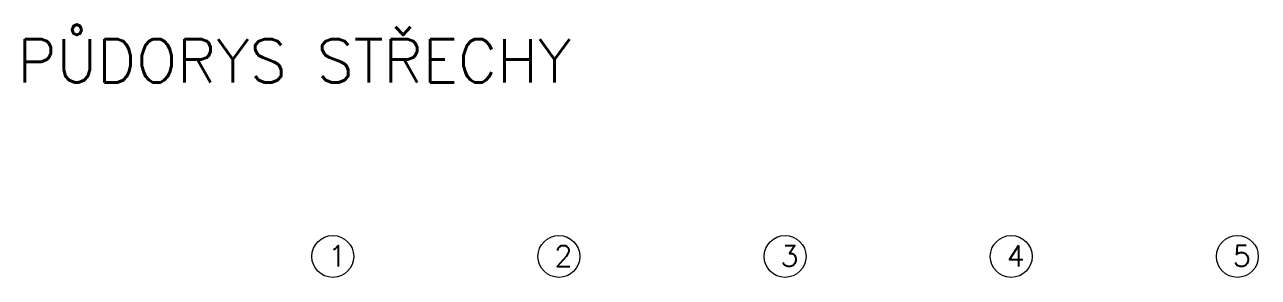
# Model space of a CAD drawing. Header units: millimetres. Extents: x -109904 to 256066, y -215550 to 75535.
# Drawn here: x -24932 to 6163, y -137042 to -130657 of the extents above; entities that cross this region are included whole.
import ezdxf

# ---------------------------------------------------------------- set-up
doc = ezdxf.new("R2010")
doc.units = ezdxf.units.MM
doc.header["$LTSCALE"] = 20
doc.layers.add('šrafy', color=7, linetype='Continuous', lineweight=13)
doc.styles.get("Standard").update_dxf_attribs({"font": 'arial.ttf'})

msp = doc.modelspace()

# ---------------------------------------------------------------- linework, layer by layer
at = {"layer": 'šrafy'}
for centre in [(-17165.864, -136513.918), (-11465.864, -136513.918), (-5765.864, -136513.918), (-65.864, -136513.918), (5634.136, -136513.918)]:
    msp.add_circle(centre, 528.536, dxfattribs=at)

# ---------------------------------------------------------------- texts
at = {"layer": 'šrafy', "attachment_point": 1}
for s, width, gutter_width, heights, insert, char_height in [('{\\Fromans|c238;PŮDORYS STŘECHY}', 18899.6159, 91.135, [2065.851], (-25119.313, -131021.199), 1093.61992), ('{\\Fromans|c238;1}', 3051.14647, 44.045, [0], (-17280.008, -136237.412), 528.53605), ('{\\Fromans|c238;2}', 3051.14647, 44.045, [0], (-11580.008, -136237.412), 528.53605), ('{\\Fromans|c238;3}', 3051.14647, 44.045, [0], (-5880.008, -136237.412), 528.53605), ('{\\Fromans|c238;4}', 3051.14647, 44.045, [0], (-180.008, -136237.412), 528.53605), ('{\\Fromans|c238;5}', 3051.14647, 44.045, [0], (5519.992, -136237.412), 528.53605)]:
    msp.add_mtext_dynamic_manual_height_columns(s, width=width, gutter_width=gutter_width, heights=heights, dxfattribs=dict(at, insert=insert, char_height=char_height))

doc.saveas('drawing.dxf')
